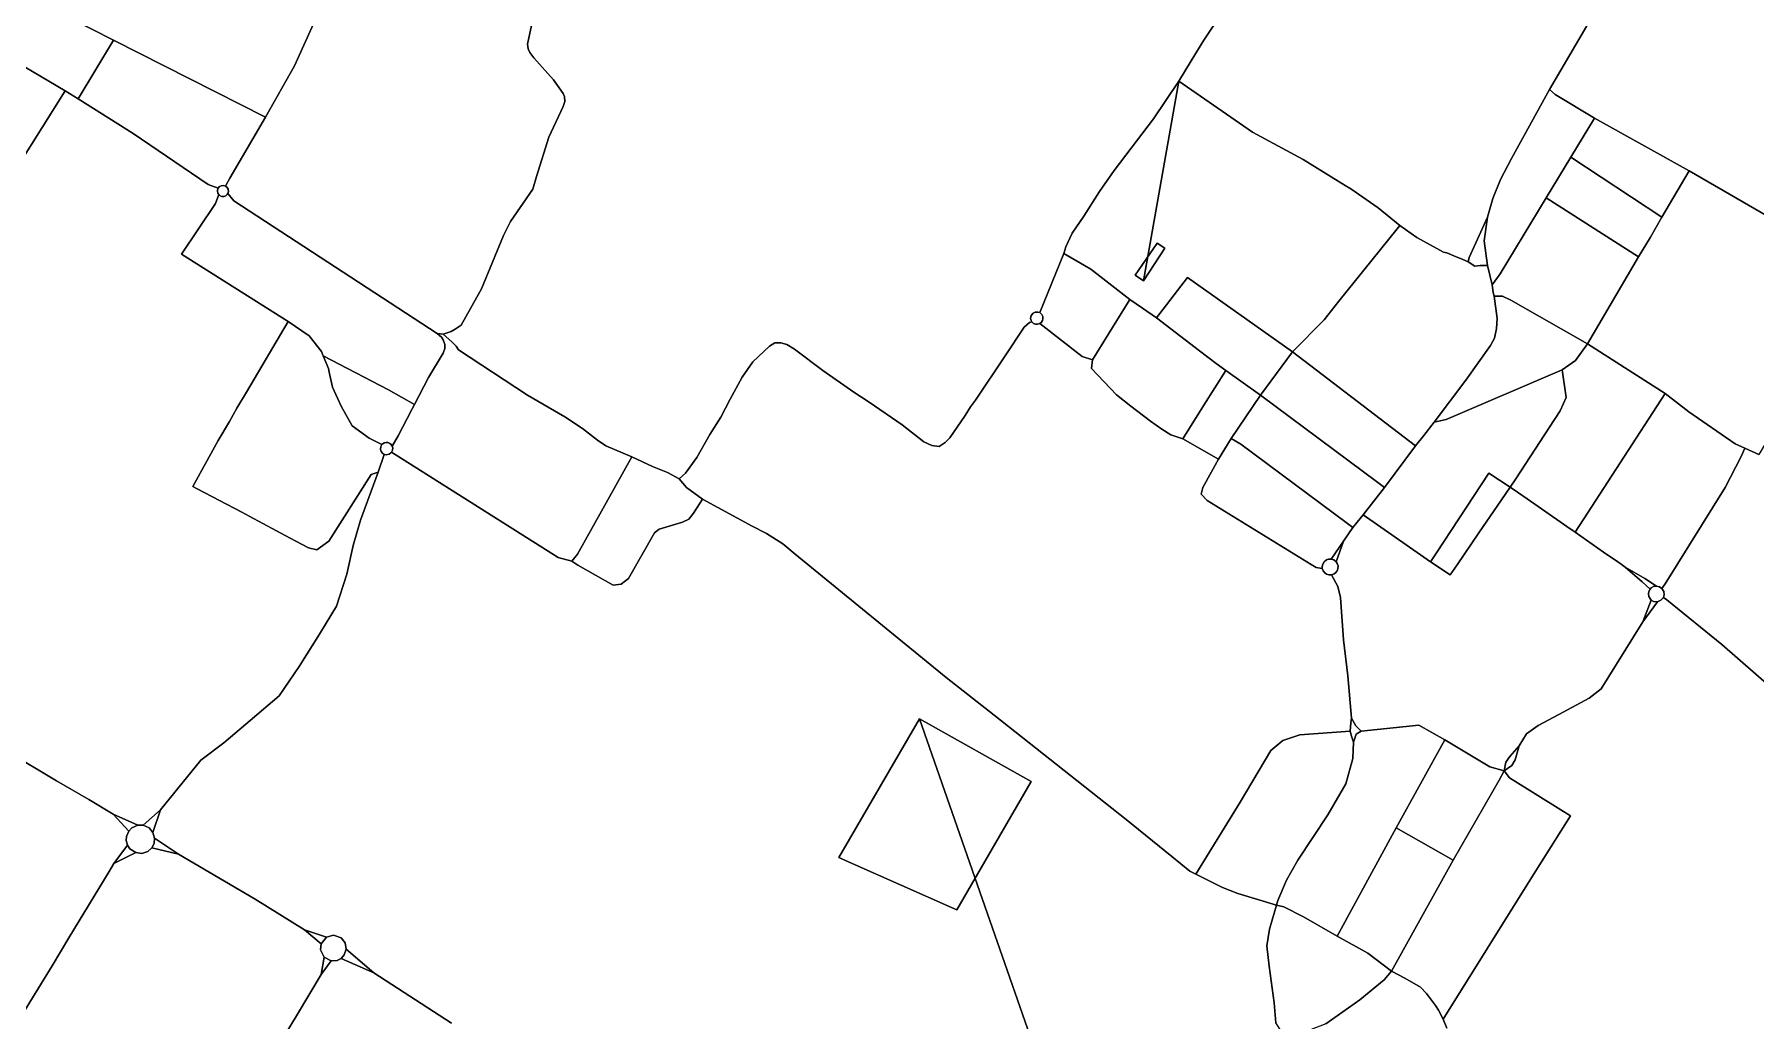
# Model space of a CAD drawing. Header units: millimetres. Extents: x -5124 to 18012, y -6362 to 5362.
# Drawn here: x -1708 to 285, y -2417 to -1274 of the extents above; entities that cross this region are included whole.
import ezdxf

# ---------------------------------------------------------------- set-up
doc = ezdxf.new("R2010")
doc.units = ezdxf.units.MM
doc.layers.add('brokenLine', color=1, linetype='Continuous')

msp = doc.modelspace()

# ---------------------------------------------------------------- linework, layer by layer
at = {"layer": 'brokenLine', "color": 1}
for points in [[(345.7, -1511.9), (208.4, -1432.6), (98.8, -1371.3), (53, -1344), (46.6, -1338.2), (89.9, -1264.4), (94.1, -1258.4), (135.5, -1192), (141.7, -1187), (145.8, -1180.7), (150.7, -1173.2), (158.5, -1154.5), (188.9, -1105.3), (212.5, -1071), (228.3, -1048.1), (231.7, -1043.4), (236.5, -1036.7), (243.2, -1041.2), (252.2, -1045.9), (264.7, -1052.2), (283.5, -1057.9), (300.7, -1063.4)], [(-1761.8, -1208.3), (-1667.7, -1255.1), (-1616.7, -1281), (-1657.9, -1349.2), (-1672.7, -1339.6), (-1797.1, -1266.3), (-1762.9, -1210.2), (-1761.8, -1208.3), (-1761.8, -1208.3)], [(-320.5, -1230.7), (-353.9, -1281.1), (-368.4, -1305.2), (-382.9, -1328.7), (-382.9, -1328.7)], [(89.9, -1264.4), (46.6, -1338.2), (2.4, -1418.2), (-10.3, -1442.5), (-19.1, -1464.4), (-25.3, -1486.1), (-46.4, -1532.8), (-47.7, -1537.8), (-53.8, -1535.4), (-64.5, -1531.1), (-72.6, -1527.6), (-76.1, -1526.7), (-107.2, -1509.7), (-127, -1495.7), (-152.1, -1475.2), (-183.7, -1453.5), (-190.2, -1449.4), (-238.9, -1419.3), (-297.4, -1387.7), (-382.9, -1328.7), (-368.4, -1305.2), (-353.9, -1281.1), (-320.5, -1230.7)], [(-1383.5, -1258.5), (-1407.4, -1310.8), (-1440.7, -1370.3), (-1616.7, -1281), (-1667.7, -1255.1)], [(-1130, -1251.9), (-1135.9, -1278.3), (-1137.2, -1285.8), (-1136.7, -1291.3), (-1134.6, -1295.5), (-1130.1, -1301.4), (-1107.2, -1327), (-1095.9, -1342.9), (-1094.3, -1346.2), (-1094.2, -1352.2), (-1095.9, -1358), (-1112.5, -1393.5), (-1126.8, -1439.2), (-1131.3, -1453.9), (-1157.2, -1491.1), (-1165.2, -1507.6), (-1190.7, -1569.2), (-1214.3, -1611.5), (-1221.1, -1616), (-1225.9, -1618.7), (-1235.1, -1621.7), (-1241.8, -1621.1), (-1477.4, -1467.4), (-1484.4, -1458.6), (-1483.8, -1456.5), (-1484.1, -1453.8), (-1485.1, -1451.9), (-1487.1, -1450.2), (-1482.1, -1441), (-1440.7, -1370.3), (-1407.4, -1310.8), (-1383.5, -1258.5)], [(-382.9, -1328.7), (-412.1, -1372.3), (-457.9, -1432), (-474.7, -1456.4), (-492.9, -1485), (-506.6, -1504.6), (-513.8, -1520.5), (-516.2, -1528.4), (-544, -1596.8), (-546.3, -1596.1), (-549.4, -1596.3), (-551.6, -1597.4), (-553.9, -1600.3), (-554.5, -1603.6), (-553.9, -1606.1), (-553, -1607.5), (-555.9, -1608.3), (-562.1, -1613.8), (-584.1, -1646.8), (-618.5, -1698.4), (-624.1, -1706), (-630.5, -1716), (-648.2, -1741.7), (-653.5, -1747.3), (-660.4, -1751.9), (-669.1, -1750.7), (-678.1, -1746.6), (-703.2, -1726.7), (-741.5, -1700.5), (-759.4, -1688.8), (-795.1, -1664), (-828.1, -1639.3), (-837.1, -1633.8), (-844, -1631.7), (-850.8, -1631.7), (-857, -1635.8), (-876.3, -1653.7), (-888.6, -1671.6), (-902.4, -1697), (-913.2, -1718.1), (-926, -1738.1), (-941.2, -1764.8), (-954.3, -1782.8), (-961.7, -1789.3), (-975.1, -1782.1), (-992.7, -1774.9), (-1016.3, -1763.7), (-1046.4, -1751), (-1056.3, -1744.5), (-1073.7, -1730.9), (-1094.2, -1717.5), (-1137.2, -1692.6), (-1217.2, -1639.9), (-1219.9, -1635.6), (-1225.1, -1630.8), (-1235.1, -1621.7), (-1225.9, -1618.7), (-1221.1, -1616), (-1214.3, -1611.5), (-1190.7, -1569.2), (-1165.2, -1507.6), (-1157.2, -1491.1), (-1131.3, -1453.9), (-1126.8, -1439.2), (-1112.5, -1393.5), (-1095.9, -1358), (-1094.2, -1352.2), (-1094.3, -1346.2), (-1095.9, -1342.9), (-1107.2, -1327), (-1130.1, -1301.4), (-1134.6, -1295.5), (-1136.7, -1291.3), (-1137.2, -1285.8), (-1135.9, -1278.3), (-1130, -1251.9)], [(-1672.7, -1339.6), (-1726.1, -1424.6), (-1770.6, -1397.4), (-1783.9, -1418.5), (-1873.4, -1559.9), (-1932.7, -1522.4), (-1932.1, -1517.4), (-1932.2, -1513.6), (-1934.2, -1506.7), (-1937.4, -1501.2), (-1938.4, -1495.7), (-1938.4, -1488.9), (-1937.3, -1482.9), (-1910.9, -1438.3), (-1870.5, -1380.4), (-1844.9, -1344.8), (-1803.8, -1277.6), (-1800.5, -1272.2), (-1797.1, -1266.3), (-1672.7, -1339.6), (-1672.7, -1339.6)], [(-1495.7, -1452.7), (-1507.2, -1448.2), (-1594, -1389.2), (-1657.9, -1349.2), (-1616.7, -1281), (-1440.7, -1370.3), (-1482.1, -1441), (-1487.1, -1450.2), (-1489.2, -1449.5), (-1492.1, -1449.7), (-1494.1, -1450.8), (-1495.7, -1452.7), (-1495.7, -1452.7)], [(-382.9, -1328.7), (-297.4, -1387.7), (-238.9, -1419.3), (-190.2, -1449.4), (-183.7, -1453.5), (-152.1, -1475.2), (-127, -1495.7), (-129.8, -1499.8), (-197.5, -1583.7), (-214.7, -1605.1), (-251, -1642.3), (-372.8, -1555.9), (-408.9, -1602.9), (-424.9, -1591.8), (-439.7, -1581.5), (-484.7, -1546.6), (-516.2, -1528.4), (-513.8, -1520.5), (-506.6, -1504.6), (-492.9, -1485), (-474.7, -1456.4), (-457.9, -1432), (-412.1, -1372.3), (-382.9, -1328.7), (-423.8, -1559.8), (-398.9, -1522), (-408.1, -1516.3), (-433.3, -1553.5), (-423.8, -1559.8), (-382.9, -1328.7)], [(-1726.1, -1424.6), (-1672.7, -1339.6), (-1657.9, -1349.2), (-1594, -1389.2), (-1507.2, -1448.2), (-1495.7, -1452.7), (-1496.5, -1454.8), (-1496.6, -1456.1), (-1496.1, -1458.2), (-1495, -1460), (-1498.7, -1470.2), (-1538.2, -1528.9), (-1414.6, -1606.9), (-1463, -1688.8), (-1474, -1707.5), (-1482.6, -1722.9), (-1495.5, -1745), (-1525, -1798.3), (-1519.8, -1801), (-1468.1, -1828.2), (-1459.9, -1832.6), (-1412.1, -1858.1), (-1390.9, -1869.4), (-1381.2, -1871.8), (-1367.3, -1861.5), (-1318.3, -1784.5), (-1310.2, -1781.7), (-1330.9, -1837.1), (-1339.1, -1866.7), (-1346.7, -1899.7), (-1358.4, -1936.8), (-1378.4, -1969.4), (-1402, -2006.7), (-1424.9, -2040.8), (-1458.7, -2069.6), (-1489.1, -2095.1), (-1515.7, -2115.5), (-1562.3, -2173), (-1582.4, -2190.8), (-1588.8, -2190.8), (-1617.4, -2178), (-1645.6, -2161), (-1683, -2139.2), (-1739.6, -2105.3)], [(-19.8, -1564.4), (-25.2, -1542.2), (-29.1, -1513.6), (-25.3, -1486.1), (-19.1, -1464.4), (-10.3, -1442.5), (2.4, -1418.2), (46.6, -1338.2), (53, -1344), (98.8, -1371.3), (71.1, -1416.7), (42.5, -1463.9), (-10.8, -1551.7), (-19.8, -1564.4), (-19.8, -1564.4)], [(71.1, -1416.7), (98.8, -1371.3), (208.4, -1432.6), (176.8, -1486.1), (71.1, -1416.7), (71.1, -1416.7)], [(71.1, -1416.7), (176.8, -1486.1), (163.4, -1509.2), (149.5, -1532.3), (42.5, -1463.9), (71.1, -1416.7), (71.1, -1416.7)], [(415.5, -1559.7), (408.6, -1571.1), (365.1, -1633.1), (350.4, -1663.2), (327, -1697.3), (288.8, -1761.2), (272.8, -1754), (261.6, -1748.9), (207.9, -1711.7), (180.4, -1690.5), (90.4, -1633), (149.5, -1532.3), (163.4, -1509.2), (176.8, -1486.1), (208.4, -1432.6), (345.7, -1511.9), (360.7, -1518.4), (373.7, -1525.1), (381.7, -1530.1), (395.3, -1539.6), (415.5, -1559.7), (415.5, -1559.7)], [(-1495, -1460), (-1496.1, -1458.2), (-1496.6, -1456.1), (-1496.5, -1454.8), (-1495.7, -1452.7), (-1494.1, -1450.8), (-1492.1, -1449.7), (-1489.2, -1449.5), (-1487.1, -1450.2), (-1485.1, -1451.9), (-1484.1, -1453.8), (-1483.8, -1456.5), (-1484.4, -1458.6), (-1485.1, -1459.8), (-1486.8, -1461.3), (-1488.9, -1462.1), (-1491.2, -1462.2), (-1493.3, -1461.4), (-1495, -1460), (-1495, -1460)], [(-1414.6, -1606.9), (-1538.2, -1528.9), (-1498.7, -1470.2), (-1495, -1460), (-1493.3, -1461.4), (-1491.2, -1462.2), (-1488.9, -1462.1), (-1486.8, -1461.3), (-1485.1, -1459.8), (-1484.4, -1458.6), (-1477.4, -1467.4), (-1241.8, -1621.1), (-1236.8, -1625.1), (-1234.9, -1628.5), (-1233, -1633.6), (-1233.1, -1638.3), (-1235, -1643.6), (-1251.9, -1672.1), (-1268.3, -1703.4), (-1298.5, -1686.2), (-1373.9, -1646.7), (-1375.9, -1641.9), (-1390.2, -1623.7), (-1414.6, -1606.9), (-1414.6, -1606.9)], [(42.5, -1463.9), (149.5, -1532.3), (90.4, -1633), (1.9, -1582.2), (-7.9, -1577.6), (-17.4, -1577.6), (-18.8, -1573.6), (-19.8, -1564.4), (-10.8, -1551.7), (42.5, -1463.9), (42.5, -1463.9)], [(-25.2, -1542.2), (-34, -1542.1), (-39.9, -1542.8), (-47.7, -1537.8), (-46.4, -1532.8), (-25.3, -1486.1), (-29.1, -1513.6), (-25.2, -1542.2), (-25.2, -1542.2)], [(-19.8, -1564.4), (-18.8, -1573.6), (-17.4, -1577.6), (-14.3, -1603.5), (-14.8, -1615.3), (-17.3, -1626.5), (-21.7, -1634.9), (-50.6, -1675.1), (-86.9, -1723.7), (-99.2, -1739.3), (-108.7, -1751.3), (-115.2, -1746.3), (-251, -1642.3), (-214.7, -1605.1), (-197.5, -1583.7), (-129.8, -1499.8), (-127, -1495.7), (-107.2, -1509.7), (-76.1, -1526.7), (-72.6, -1527.6), (-64.5, -1531.1), (-53.8, -1535.4), (-47.7, -1537.8), (-39.9, -1542.8), (-34, -1542.1), (-25.2, -1542.2), (-19.8, -1564.4), (-19.8, -1564.4)], [(-543.7, -1609.3), (-541.8, -1607.7), (-540.8, -1605.9), (-540.2, -1603.5), (-540.5, -1601.1), (-541.6, -1598.9), (-544, -1596.8), (-516.2, -1528.4), (-484.7, -1546.6), (-439.7, -1581.5), (-464.8, -1622.1), (-482.8, -1651.3), (-494.9, -1647.8), (-543.7, -1609.3), (-543.7, -1609.3)], [(-423.8, -1559.8), (-433.3, -1553.5), (-408.1, -1516.3), (-398.9, -1522), (-423.8, -1559.8), (-423.8, -1559.8)], [(-288.1, -1692.4), (-328.4, -1663.9), (-339.5, -1655.6), (-359, -1640.9), (-408.9, -1602.9), (-372.8, -1555.9), (-251, -1642.3), (-288.1, -1692.4), (-288.1, -1692.4)], [(-482.8, -1651.3), (-464.8, -1622.1), (-439.7, -1581.5), (-424.9, -1591.8), (-408.9, -1602.9), (-359, -1640.9), (-339.5, -1655.6), (-328.4, -1663.9), (-353.8, -1704.1), (-378.4, -1743), (-392, -1738.4), (-402.4, -1731.8), (-415.5, -1722.6), (-438.3, -1705.3), (-454.9, -1692), (-483.9, -1661.6), (-482.8, -1651.3), (-482.8, -1651.3)], [(90.4, -1633), (76.6, -1652.1), (61.1, -1663.1), (-73.2, -1720.8), (-86.9, -1723.7), (-50.6, -1675.1), (-21.7, -1634.9), (-17.3, -1626.5), (-14.8, -1615.3), (-14.3, -1603.5), (-17.4, -1577.6), (-7.9, -1577.6), (1.9, -1582.2), (90.4, -1633), (90.4, -1633)], [(-1303.3, -1761), (-1310.2, -1781.7), (-1318.3, -1784.5), (-1367.3, -1861.5), (-1381.2, -1871.8), (-1390.9, -1869.4), (-1412.1, -1858.1), (-1459.9, -1832.6), (-1468.1, -1828.2), (-1519.8, -1801), (-1525, -1798.3), (-1495.5, -1745), (-1482.6, -1722.9), (-1474, -1707.5), (-1463, -1688.8), (-1414.6, -1606.9), (-1390.2, -1623.7), (-1375.9, -1641.9), (-1373.9, -1646.7), (-1367.7, -1661.5), (-1367, -1665.8), (-1363.2, -1683), (-1353.2, -1705.2), (-1340.4, -1727.8), (-1320.9, -1742.3), (-1305.9, -1749.7), (-1307.2, -1751.8), (-1307.6, -1755.5), (-1306.8, -1757.8), (-1305.3, -1759.7), (-1303.3, -1761), (-1303.3, -1761)], [(-444, -2184.1), (-596.9, -2063.1), (-652.5, -2019.4), (-827.3, -1876.7), (-841.5, -1864.8), (-860.6, -1852.8), (-877, -1844.4), (-934.8, -1812.8), (-953.1, -1799.3), (-961.7, -1789.3), (-954.3, -1782.8), (-941.2, -1764.8), (-926, -1738.1), (-913.2, -1718.1), (-902.4, -1697), (-888.6, -1671.6), (-876.3, -1653.7), (-857, -1635.8), (-850.8, -1631.7), (-844, -1631.7), (-837.1, -1633.8), (-828.1, -1639.3), (-795.1, -1664), (-759.4, -1688.8), (-741.5, -1700.5), (-703.2, -1726.7), (-678.1, -1746.6), (-669.1, -1750.7), (-660.4, -1751.9), (-653.5, -1747.3), (-648.2, -1741.7), (-630.5, -1716), (-624.1, -1706), (-618.5, -1698.4), (-584.1, -1646.8), (-562.1, -1613.8), (-555.9, -1608.3), (-553, -1607.5), (-551.2, -1609.2), (-548.9, -1610.1), (-546.4, -1610.2), (-543.7, -1609.3), (-494.9, -1647.8), (-482.8, -1651.3), (-483.9, -1661.6), (-454.9, -1692), (-438.3, -1705.3), (-415.5, -1722.6), (-402.4, -1731.8), (-392, -1738.4), (-378.4, -1743), (-337, -1766.6), (-355, -1799.5), (-357.1, -1807), (-350.1, -1814.6), (-229.4, -1888.7), (-223.7, -1892.2), (-216.7, -1893.1), (-215.7, -1896), (-213.9, -1898.4), (-212, -1899.7), (-209, -1900.7), (-205.9, -1900.7), (-198.6, -1914.2), (-195.7, -1926.9), (-192, -1975.9), (-187.2, -2017.6), (-182.7, -2066.7), (-183.8, -2072.1), (-184.2, -2081.9), (-242.7, -2086.1), (-262.4, -2092.5), (-276.2, -2104.2), (-311.8, -2163.9), (-363.1, -2247.3), (-370.2, -2244.1), (-391.1, -2227.1), (-444, -2184.1), (-444, -2184.1)], [(-553, -1607.5), (-553.9, -1606.1), (-554.5, -1603.6), (-553.9, -1600.3), (-551.6, -1597.4), (-549.4, -1596.3), (-546.3, -1596.1), (-544, -1596.8), (-541.6, -1598.9), (-540.5, -1601.1), (-540.2, -1603.5), (-540.8, -1605.9), (-541.8, -1607.7), (-543.7, -1609.3), (-546.4, -1610.2), (-548.9, -1610.1), (-551.2, -1609.2), (-553, -1607.5), (-553, -1607.5)], [(-1086, -1884.9), (-1101.7, -1880.4), (-1294.7, -1758.3), (-1293.7, -1756.1), (-1293.5, -1753.6), (-1294.1, -1751.4), (-1287.3, -1739.6), (-1271.3, -1709.2), (-1268.3, -1703.4), (-1251.9, -1672.1), (-1235, -1643.6), (-1233.1, -1638.3), (-1233, -1633.6), (-1234.9, -1628.5), (-1236.8, -1625.1), (-1241.8, -1621.1), (-1235.1, -1621.7), (-1225.1, -1630.8), (-1219.9, -1635.6), (-1217.2, -1639.9), (-1137.2, -1692.6), (-1094.2, -1717.5), (-1073.7, -1730.9), (-1056.3, -1744.5), (-1046.4, -1751), (-1016.3, -1763.7), (-1079.5, -1876.7), (-1086, -1884.9), (-1086, -1884.9)], [(90.4, -1633), (180.4, -1690.5), (76.1, -1851.2), (66.6, -1844.6), (58.7, -1839.2), (20.7, -1812.7), (9.3, -1804.7), (1, -1799), (7.4, -1789.2), (46.5, -1729.5), (58.7, -1710.5), (65.8, -1695), (61.1, -1663.1), (76.6, -1652.1), (90.4, -1633), (90.4, -1633)], [(-1294.1, -1751.4), (-1295.6, -1749.4), (-1296.9, -1748.3), (-1299.2, -1747.4), (-1300.9, -1747.3), (-1303.3, -1747.8), (-1305.9, -1749.7), (-1320.9, -1742.3), (-1340.4, -1727.8), (-1353.2, -1705.2), (-1363.2, -1683), (-1367, -1665.8), (-1367.7, -1661.5), (-1373.9, -1646.7), (-1298.5, -1686.2), (-1268.3, -1703.4), (-1271.3, -1709.2), (-1287.3, -1739.6), (-1294.1, -1751.4), (-1294.1, -1751.4)], [(-288.1, -1692.4), (-251, -1642.3), (-115.2, -1746.3), (-108.7, -1751.3), (-144.7, -1799.4), (-152.4, -1793.5), (-288.1, -1692.4), (-288.1, -1692.4)], [(-378.4, -1743), (-353.8, -1704.1), (-328.4, -1663.9), (-288.1, -1692.4), (-322.3, -1742.5), (-337, -1766.6), (-378.4, -1743), (-378.4, -1743)], [(-108.7, -1751.3), (-99.2, -1739.3), (-86.9, -1723.7), (-73.2, -1720.8), (61.1, -1663.1), (65.8, -1695), (58.7, -1710.5), (46.5, -1729.5), (7.4, -1789.2), (1, -1799), (-11.4, -1790.8), (-23.6, -1782.8), (-58.5, -1835.7), (-84.5, -1875.1), (-91.4, -1885.5), (-99.2, -1880.1), (-169.5, -1831.1), (-144.7, -1799.4), (-108.7, -1751.3), (-108.7, -1751.3)], [(-144.7, -1799.4), (-169.5, -1831.1), (-176.3, -1839.5), (-181.3, -1845.8), (-187.3, -1841.3), (-310.9, -1749.1), (-322.3, -1742.5), (-288.1, -1692.4), (-152.4, -1793.5), (-144.7, -1799.4), (-144.7, -1799.4)], [(125.5, -1885.7), (109.1, -1874.2), (76.1, -1851.2), (180.4, -1690.5), (207.9, -1711.7), (261.6, -1748.9), (272.8, -1754), (268.6, -1763.4), (249.8, -1799.6), (180.3, -1911.1), (176.6, -1916.4), (174.1, -1914.6), (170.3, -1913.7), (156.8, -1904.7), (134, -1891.6), (129.4, -1888.4), (125.5, -1885.7), (125.5, -1885.7)], [(-1305.9, -1749.7), (-1303.3, -1747.8), (-1300.9, -1747.3), (-1299.2, -1747.4), (-1296.9, -1748.3), (-1295.6, -1749.4), (-1294.1, -1751.4), (-1293.5, -1753.6), (-1293.7, -1756.1), (-1294.7, -1758.3), (-1295.5, -1759.4), (-1297.6, -1760.8), (-1300.9, -1761.5), (-1303.3, -1761), (-1305.3, -1759.7), (-1306.8, -1757.8), (-1307.6, -1755.5), (-1307.2, -1751.8), (-1305.9, -1749.7), (-1305.9, -1749.7)], [(-192.3, -1861.7), (-206.3, -1882.4), (-209.5, -1882.5), (-212, -1883.4), (-214.5, -1885.4), (-216.1, -1888.1), (-216.8, -1891.1), (-216.7, -1893.1), (-223.7, -1892.2), (-229.4, -1888.7), (-350.1, -1814.6), (-357.1, -1807), (-355, -1799.5), (-337, -1766.6), (-322.3, -1742.5), (-310.9, -1749.1), (-187.3, -1841.3), (-181.3, -1845.8), (-192.3, -1861.7), (-192.3, -1861.7)], [(431.2, -2142.8), (246, -1981.4), (182.4, -1929.4), (178.4, -1926.7), (179.2, -1923.7), (178.8, -1920), (176.6, -1916.4), (180.3, -1911.1), (249.8, -1799.6), (268.6, -1763.4), (272.8, -1754), (288.8, -1761.2)], [(-1225.5, -2420), (-1315.3, -2361.8), (-1347.4, -2334.2), (-1348.6, -2327.2), (-1353.3, -2321.3), (-1362, -2318.2), (-1370.2, -2320.4), (-1395.5, -2312), (-1452.8, -2276.3), (-1541.6, -2224.2), (-1569.2, -2205.6), (-1571.2, -2199), (-1562.3, -2173), (-1515.7, -2115.5), (-1489.1, -2095.1), (-1458.7, -2069.6), (-1424.9, -2040.8), (-1402, -2006.7), (-1378.4, -1969.4), (-1358.4, -1936.8), (-1346.7, -1899.7), (-1339.1, -1866.7), (-1330.9, -1837.1), (-1310.2, -1781.7), (-1303.3, -1761), (-1300.9, -1761.5), (-1297.6, -1760.8), (-1295.5, -1759.4), (-1294.7, -1758.3), (-1101.7, -1880.4), (-1086, -1884.9), (-1079, -1889.3), (-1038, -1912.5), (-1028.8, -1911.4), (-1020.5, -1905), (-990.1, -1852), (-984.8, -1847.8), (-957.8, -1839.5), (-950.3, -1836.3), (-944.9, -1829.3), (-934.8, -1812.8), (-877, -1844.4), (-860.6, -1852.8), (-841.5, -1864.8), (-827.3, -1876.7), (-652.5, -2019.4), (-596.9, -2063.1), (-444, -2184.1), (-391.1, -2227.1), (-370.2, -2244.1), (-363.1, -2247.3), (-332.2, -2262.8), (-314.5, -2269.7), (-269.7, -2283.4), (-277.9, -2311.2), (-281, -2330.5), (-278.2, -2354), (-272.6, -2396.5), (-270.4, -2419.8)], [(-934.8, -1812.8), (-944.9, -1829.3), (-950.3, -1836.3), (-957.8, -1839.5), (-984.8, -1847.8), (-990.1, -1852), (-1020.5, -1905), (-1028.8, -1911.4), (-1038, -1912.5), (-1079, -1889.3), (-1086, -1884.9), (-1079.5, -1876.7), (-1016.3, -1763.7), (-992.7, -1774.9), (-975.1, -1782.1), (-961.7, -1789.3), (-953.1, -1799.3), (-934.8, -1812.8), (-934.8, -1812.8)], [(1, -1799), (-9.1, -1813.7), (-35.2, -1852), (-60.3, -1888.9), (-68.5, -1900.8), (-91.4, -1885.5), (-84.5, -1875.1), (-58.5, -1835.7), (-23.6, -1782.8), (-11.4, -1790.8), (1, -1799), (1, -1799)], [(1, -1799), (9.3, -1804.7), (20.7, -1812.7), (58.7, -1839.2), (66.6, -1844.6), (76.1, -1851.2), (109.1, -1874.2), (125.5, -1885.7), (129.4, -1888.4), (134, -1891.6), (153.8, -1908.6), (163, -1917.1), (161.5, -1919.9), (161, -1922.8), (161.6, -1925.9), (164.3, -1929.8), (154.7, -1955.1), (124.2, -2004), (106.3, -2032.7), (92.5, -2043.6), (57.3, -2062.3), (33.4, -2075.3), (19.8, -2084.7), (11.3, -2098.7), (0.5, -2111), (-4, -2117.8), (-6, -2127.6), (-22.8, -2123.2), (-74.8, -2091.7), (-104.9, -2074.9), (-171.8, -2081.6), (-177.7, -2075.4), (-182.7, -2066.7), (-187.2, -2017.6), (-192, -1975.9), (-195.7, -1926.9), (-198.6, -1914.2), (-205.9, -1900.7), (-202.9, -1899.6), (-201.4, -1898.4), (-199.3, -1895.8), (-198.5, -1893.5), (-198.4, -1890.1), (-199.3, -1887.5), (-200.6, -1885.5), (-192.3, -1861.7), (-181.3, -1845.8), (-176.3, -1839.5), (-169.5, -1831.1), (-99.2, -1880.1), (-91.4, -1885.5), (-68.5, -1900.8), (-60.3, -1888.9), (-35.2, -1852), (-9.1, -1813.7), (1, -1799), (1, -1799)], [(-206.3, -1882.4), (-192.3, -1861.7), (-200.6, -1885.5), (-203.2, -1883.4), (-206.3, -1882.4), (-206.3, -1882.4)], [(-205.9, -1900.7), (-209, -1900.7), (-212, -1899.7), (-213.9, -1898.4), (-215.7, -1896), (-216.7, -1893.1), (-216.8, -1891.1), (-216.1, -1888.1), (-214.5, -1885.4), (-212, -1883.4), (-209.5, -1882.5), (-206.3, -1882.4), (-203.2, -1883.4), (-200.6, -1885.5), (-199.3, -1887.5), (-198.4, -1890.1), (-198.5, -1893.5), (-199.3, -1895.8), (-201.4, -1898.4), (-202.9, -1899.6), (-205.9, -1900.7), (-205.9, -1900.7)], [(134, -1891.6), (156.8, -1904.7), (170.3, -1913.7), (167.1, -1914.2), (164.4, -1915.7), (163, -1917.1), (153.8, -1908.6), (134, -1891.6), (134, -1891.6)], [(163, -1917.1), (164.4, -1915.7), (167.1, -1914.2), (170.3, -1913.7), (174.1, -1914.6), (176.6, -1916.4), (178.8, -1920), (179.2, -1923.7), (178.4, -1926.7), (175.6, -1930.1), (171.6, -1931.8), (167, -1931.4), (164.3, -1929.8), (161.6, -1925.9), (161, -1922.8), (161.5, -1919.9), (163, -1917.1), (163, -1917.1)], [(-72.6, -2425.8), (-76.7, -2415.5), (26.1, -2251.1), (70.7, -2179.8), (59.6, -2172.9), (32.9, -2156.3), (0.3, -2135.9), (-6, -2127.6), (2.7, -2121.7), (6.6, -2114.8), (11.3, -2098.7), (19.8, -2084.7), (33.4, -2075.3), (57.3, -2062.3), (92.5, -2043.6), (106.3, -2032.7), (124.2, -2004), (154.7, -1955.1), (171.6, -1931.8), (175.6, -1930.1), (178.4, -1926.7), (178.4, -1926.7)], [(154.7, -1955.1), (164.3, -1929.8), (167, -1931.4), (171.6, -1931.8), (154.7, -1955.1), (154.7, -1955.1)], [(178.4, -1926.7), (182.4, -1929.4), (246, -1981.4), (431.2, -2142.8), (370.5, -2235.8), (321.6, -2313.4), (319.7, -2318), (319.3, -2321.9), (319.6, -2325.4), (321.4, -2328.2), (342.7, -2344.9), (345.4, -2348), (346.5, -2353.3), (346, -2358.8), (257.9, -2512)], [(-1841.9, -2060.3), (-1835.7, -2060.2), (-1830, -2057.8), (-1811.5, -2064.6), (-1798.7, -2069.2), (-1788.2, -2075), (-1739.6, -2105.3), (-1683, -2139.2), (-1645.6, -2161), (-1617.4, -2178), (-1599.3, -2197.7), (-1601.8, -2203.7), (-1602.1, -2208.4), (-1600.6, -2214), (-1616.3, -2235), (-1622, -2244.4), (-1668.5, -2321.3), (-1688, -2353.5), (-1713.7, -2395.8), (-1729.1, -2421.2)], [(-465.1, -2693.3), (-683.1, -2067.3), (-776.7, -2228.2), (-761.3, -2235), (-646.2, -2286), (-639.9, -2288.7), (-554, -2140.2), (-683.1, -2067.3), (-465.1, -2693.3)], [(-683.1, -2067.3), (-554, -2140.2), (-639.9, -2288.7), (-646.2, -2286), (-761.3, -2235), (-776.7, -2228.2), (-683.1, -2067.3), (-683.1, -2067.3)], [(-182.7, -2066.7), (-177.7, -2075.4), (-171.8, -2081.6), (-177.5, -2085.2), (-180.4, -2094.4), (-183, -2087.6), (-184.2, -2081.9), (-183.8, -2072.1), (-182.7, -2066.7), (-182.7, -2066.7)], [(-184.2, -2081.9), (-183, -2087.6), (-180.4, -2094.4), (-181.3, -2113.3), (-189.3, -2142.7), (-210.4, -2178.7), (-245.1, -2231.3), (-258.3, -2254.6), (-268.3, -2277.9), (-269.7, -2283.4), (-314.5, -2269.7), (-332.2, -2262.8), (-363.1, -2247.3), (-311.8, -2163.9), (-276.2, -2104.2), (-262.4, -2092.5), (-242.7, -2086.1), (-184.2, -2081.9), (-184.2, -2081.9)], [(-199.6, -2319.2), (-238.5, -2296.9), (-261.3, -2285.3), (-269.7, -2283.4), (-268.3, -2277.9), (-258.3, -2254.6), (-245.1, -2231.3), (-210.4, -2178.7), (-189.3, -2142.7), (-181.3, -2113.3), (-180.4, -2094.4), (-177.5, -2085.2), (-171.8, -2081.6), (-104.9, -2074.9), (-74.8, -2091.7), (-131.3, -2193.9), (-199.6, -2319.2), (-199.6, -2319.2)], [(-6, -2127.6), (-11.9, -2138.7), (-64.9, -2231.1), (-131.3, -2193.9), (-74.8, -2091.7), (-22.8, -2123.2), (-6, -2127.6), (-6, -2127.6)], [(11.3, -2098.7), (6.6, -2114.8), (2.7, -2121.7), (-6, -2127.6), (-4, -2117.8), (0.5, -2111), (11.3, -2098.7), (11.3, -2098.7)], [(-76.7, -2415.5), (-82.2, -2405.2), (-85.7, -2399.7), (-96, -2385.9), (-102.8, -2378.6), (-121.1, -2367.9), (-136.7, -2359.9), (-64.9, -2231.1), (-11.9, -2138.7), (-6, -2127.6), (0.3, -2135.9), (32.9, -2156.3), (59.6, -2172.9), (70.7, -2179.8), (26.1, -2251.1), (-76.7, -2415.5), (-76.7, -2415.5)], [(-1582.4, -2190.8), (-1562.3, -2173), (-1571.2, -2199), (-1575.6, -2193.9), (-1582.4, -2190.8), (-1582.4, -2190.8)], [(-1599.3, -2197.7), (-1617.4, -2178), (-1588.8, -2190.8), (-1595.7, -2193.9), (-1599.3, -2197.7), (-1599.3, -2197.7)], [(-1572.6, -2217.1), (-1577.2, -2221.1), (-1583.9, -2223.4), (-1591.1, -2222.5), (-1597.8, -2218.2), (-1600.6, -2214), (-1602.1, -2208.4), (-1601.8, -2203.7), (-1599.3, -2197.7), (-1595.7, -2193.9), (-1588.8, -2190.8), (-1582.4, -2190.8), (-1575.6, -2193.9), (-1571.2, -2199), (-1569.2, -2205.6), (-1569.9, -2211.9), (-1572.6, -2217.1), (-1572.6, -2217.1)], [(-1541.6, -2224.2), (-1572.6, -2217.1), (-1569.9, -2211.9), (-1569.2, -2205.6), (-1541.6, -2224.2), (-1541.6, -2224.2)], [(-64.9, -2231.1), (-136.7, -2359.9), (-164.1, -2339.1), (-199.6, -2319.2), (-131.3, -2193.9), (-64.9, -2231.1), (-64.9, -2231.1)], [(-1729.1, -2421.2), (-1713.7, -2395.8), (-1688, -2353.5), (-1668.5, -2321.3), (-1622, -2244.4), (-1616.3, -2235), (-1591.1, -2222.5), (-1583.9, -2223.4), (-1577.2, -2221.1), (-1572.6, -2217.1), (-1541.6, -2224.2), (-1452.8, -2276.3), (-1395.5, -2312), (-1376.5, -2328.3), (-1376.5, -2328.3)], [(-1591.1, -2222.5), (-1616.3, -2235), (-1600.6, -2214), (-1597.8, -2218.2), (-1591.1, -2222.5), (-1591.1, -2222.5)], [(-199.6, -2319.2), (-164.1, -2339.1), (-136.7, -2359.9), (-145.2, -2370.1), (-173.1, -2393.1), (-212.6, -2420.8), (-250.6, -2435.6), (-263, -2431), (-270.4, -2419.8), (-272.6, -2396.5), (-278.2, -2354), (-281, -2330.5), (-277.9, -2311.2), (-269.7, -2283.4), (-261.3, -2285.3), (-238.5, -2296.9), (-199.6, -2319.2), (-199.6, -2319.2)], [(-1376.5, -2328.3), (-1395.5, -2312), (-1370.2, -2320.4), (-1376.5, -2328.3), (-1376.5, -2328.3)], [(-1376.5, -2328.3), (-1377.2, -2335.1), (-1372.9, -2343.8), (-1376.5, -2363.7), (-1403.9, -2409.7), (-1441.1, -2471.6)], [(-1376.5, -2328.3), (-1370.2, -2320.4), (-1362, -2318.2), (-1353.3, -2321.3), (-1348.6, -2327.2), (-1347.4, -2334.2), (-1349.5, -2340.9), (-1353.2, -2345.1), (-1357.9, -2347.5), (-1364.9, -2348), (-1372.9, -2343.8), (-1377.2, -2335.1), (-1376.5, -2328.3), (-1376.5, -2328.3)], [(-1441.1, -2471.6), (-1403.9, -2409.7), (-1376.5, -2363.7), (-1364.9, -2348), (-1357.9, -2347.5), (-1353.2, -2345.1), (-1315.3, -2361.8), (-1315.3, -2361.8)], [(-1364.9, -2348), (-1376.5, -2363.7), (-1372.9, -2343.8), (-1364.9, -2348), (-1364.9, -2348)], [(-1353.2, -2345.1), (-1349.5, -2340.9), (-1347.4, -2334.2), (-1315.3, -2361.8), (-1353.2, -2345.1), (-1353.2, -2345.1)], [(-1315.3, -2361.8), (-1225.5, -2420)], [(-212.6, -2420.8), (-173.1, -2393.1), (-145.2, -2370.1), (-136.7, -2359.9), (-121.1, -2367.9), (-102.8, -2378.6), (-96, -2385.9), (-85.7, -2399.7), (-82.2, -2405.2), (-76.7, -2415.5), (-72.6, -2425.8)]]:
    msp.add_lwpolyline(points, dxfattribs=at)

doc.saveas('drawing.dxf')
